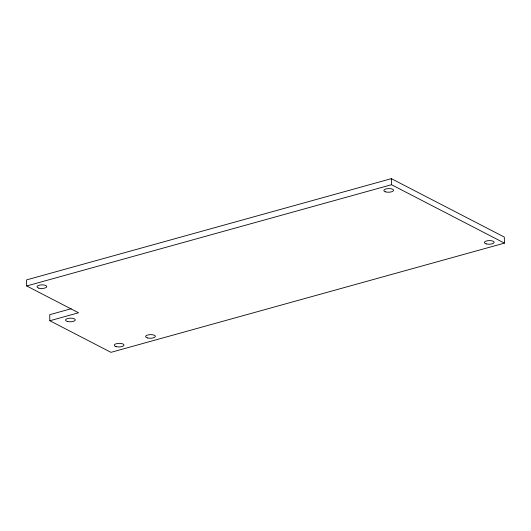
<?xml version="1.0" encoding="UTF-8"?>
<svg xmlns="http://www.w3.org/2000/svg" width="531" height="531" viewBox="0 0 531 531"><rect width="100%" height="100%" fill="white"/><g stroke="black" fill="none" stroke-linecap="round" stroke-linejoin="round"><path stroke-width="0.8" d="M49.848 320.744L110.959 352.345L504.45 243.118L504.304 237.065L391.34 178.655L26.55 279.91L26.696 285.963L78.548 312.779L49.848 320.744L49.702 314.691L71.227 308.717M26.696 285.963L391.493 184.708L504.45 243.118M391.34 178.655L391.493 184.708M147.459 337.935A4.892 1.819 -1.4 0 0 155.324 336.601A4.892 1.819 -1.4 0 0 148.673 334.795A4.892 1.819 -1.4 0 0 147.459 337.935M116.077 346.643A4.892 1.819 -1.4 0 0 123.942 345.316A4.892 1.819 -1.4 0 0 117.291 343.504A4.892 1.819 -1.4 0 0 116.077 346.643M67.371 321.461A4.892 1.819 -1.4 0 0 75.236 320.127A4.892 1.819 -1.4 0 0 68.592 318.321A4.892 1.819 -1.4 0 0 67.371 321.461M486.23 243.895A4.892 1.819 -1.4 0 0 494.102 242.567A4.892 1.819 -1.4 0 0 487.451 240.755A4.892 1.819 -1.4 0 0 486.23 243.895M385.679 191.897A4.892 1.819 -1.4 0 0 393.544 190.569A4.892 1.819 -1.4 0 0 386.9 188.757A4.892 1.819 -1.4 0 0 385.679 191.897M38.856 288.167A4.892 1.819 -1.4 0 0 46.728 286.84A4.892 1.819 -1.4 0 0 40.077 285.028A4.892 1.819 -1.4 0 0 38.856 288.167"/></g></svg>
